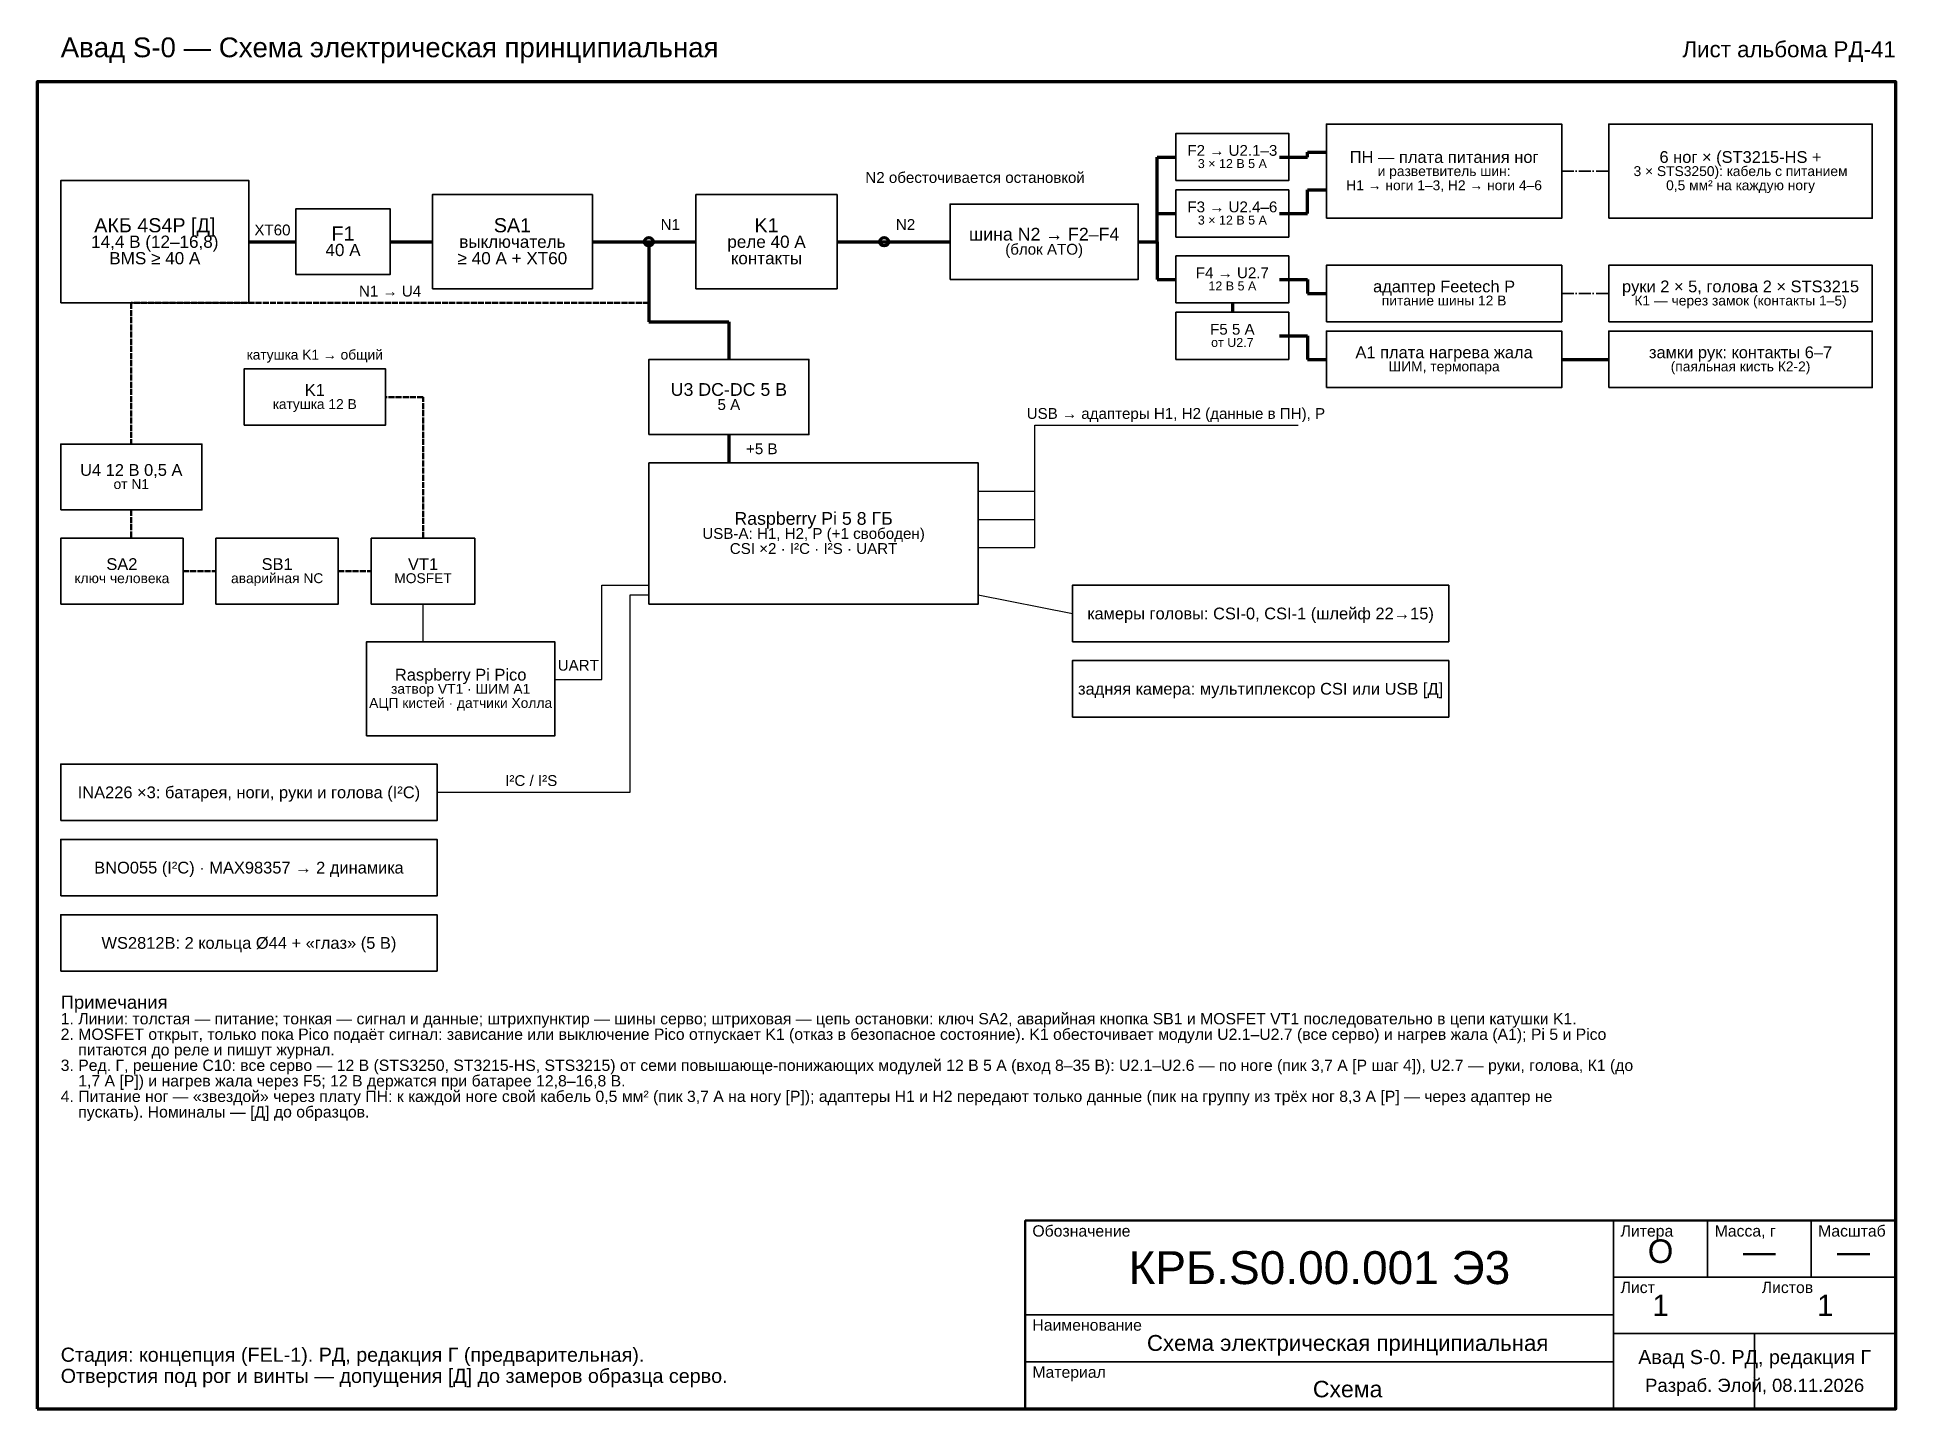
# Model space of a CAD drawing. Header units: millimetres. Extents: x 20 to 415, y 5 to 296.
import ezdxf
from ezdxf.enums import TextEntityAlignment as Align

# ---------------------------------------------------------------- set-up
doc = ezdxf.new("R2010")
doc.units = ezdxf.units.MM
doc.linetypes.add('DASHDOT', pattern=[3.556, 2.54, -0.508, 0, -0.508])
doc.linetypes.add('DASHED', pattern=[1.524, 1.27, -0.254])
for name, color, linetype, lineweight in [('БЕЗОПАСНОСТЬ', 7, 'DASHED', 50), ('КОНТУР', 7, 'Continuous', 50), ('ПИТАНИЕ', 7, 'Continuous', 70), ('РАМКА', 7, 'Continuous', 70), ('СИГНАЛ', 7, 'Continuous', 25), ('ТАБЛИЦА', 7, 'Continuous', 35), ('ТЕКСТ', 7, 'Continuous', 25), ('ШИНА', 7, 'DASHDOT', 35)]:
    doc.layers.add(name, color=color, linetype=linetype, lineweight=lineweight)
doc.styles.add('GOST', font='arial.ttf')

msp = doc.modelspace()

# ---------------------------------------------------------------- linework, layer by layer
at = {"layer": 'БЕЗОПАСНОСТЬ'}
for p, q in [((150, 240), (40, 240)), ((40, 240), (40, 210)), ((102, 220), (94, 220)), ((102, 190), (102, 220)), ((40, 196), (40, 190)), ((51, 183), (58, 183)), ((84, 183), (91, 183))]:
    msp.add_line(p, q, dxfattribs=at)
at = {"layer": 'КОНТУР', "lineweight": 35}
for points in [[(294, 258), (344, 258), (344, 278), (294, 278), (294, 258)], [(354, 258), (410, 258), (410, 278), (354, 278), (354, 258)], [(262, 266), (286, 266), (286, 276), (262, 276), (262, 266)], [(25, 240), (65, 240), (65, 266), (25, 266), (25, 240)], [(104, 243), (138, 243), (138, 263), (104, 263), (104, 243)], [(160, 243), (190, 243), (190, 263), (160, 263), (160, 243)], [(214, 245), (254, 245), (254, 261), (214, 261), (214, 245)], [(262, 254), (286, 254), (286, 264), (262, 264), (262, 254)], [(75, 246), (95, 246), (95, 260), (75, 260), (75, 246)], [(262, 240), (286, 240), (286, 250), (262, 250), (262, 240)], [(294, 236), (344, 236), (344, 248), (294, 248), (294, 236)], [(354, 236), (410, 236), (410, 248), (354, 248), (354, 236)], [(262, 228), (286, 228), (286, 238), (262, 238), (262, 228)], [(294, 222), (344, 222), (344, 234), (294, 234), (294, 222)], [(354, 222), (410, 222), (410, 234), (354, 234), (354, 222)], [(64, 214), (94, 214), (94, 226), (64, 226), (64, 214)], [(150, 212), (184, 212), (184, 228), (150, 228), (150, 212)], [(25, 196), (55, 196), (55, 210), (25, 210), (25, 196)], [(150, 176), (220, 176), (220, 206), (150, 206), (150, 176)], [(25, 176), (51, 176), (51, 190), (25, 190), (25, 176)], [(58, 176), (84, 176), (84, 190), (58, 190), (58, 176)], [(91, 176), (113, 176), (113, 190), (91, 190), (91, 176)], [(240, 168), (320, 168), (320, 180), (240, 180), (240, 168)], [(90, 148), (130, 148), (130, 168), (90, 168), (90, 148)], [(240, 152), (320, 152), (320, 164), (240, 164), (240, 152)], [(25, 130), (105, 130), (105, 142), (25, 142), (25, 130)], [(25, 114), (105, 114), (105, 126), (25, 126), (25, 114)], [(25, 98), (105, 98), (105, 110), (25, 110), (25, 98)]]:
    msp.add_lwpolyline(points, dxfattribs=at)
at = {"layer": 'ПИТАНИЕ'}
for p, q in [((258, 253), (258, 271)), ((258, 271), (262, 271)), ((284, 271), (290, 271)), ((290, 271), (290, 272)), ((290, 272), (294, 272)), ((290, 259), (290, 264)), ((290, 264), (294, 264)), ((258, 253), (258, 259)), ((258, 259), (262, 259)), ((284, 259), (290, 259)), ((65, 253), (75, 253)), ((95, 253), (104, 253)), ((138, 253), (150, 253)), ((150, 253), (160, 253)), ((150, 253), (150, 236)), ((190, 253), (200, 253)), ((200, 253), (214, 253)), ((254, 253), (258, 253)), ((258, 253), (258, 245)), ((258, 245), (262, 245)), ((284, 245), (290, 245)), ((290, 245), (290, 242)), ((290, 242), (294, 242)), ((274, 240), (274, 238)), ((150, 236), (167, 236)), ((167, 236), (167, 228)), ((284, 233), (290, 233)), ((290, 233), (290, 228)), ((290, 228), (294, 228)), ((344, 228), (354, 228)), ((167, 212), (167, 206))]:
    msp.add_line(p, q, dxfattribs=at)
at = {"layer": 'ПИТАНИЕ', "lineweight": 70}
for centre in [(150, 253), (200, 253)]:
    msp.add_circle(centre, 0.9, dxfattribs=at)
at = {"layer": 'РАМКА', "lineweight": 70}
msp.add_lwpolyline([(20, 5), (415, 5), (415, 287), (20, 287), (20, 5)], dxfattribs=at)
at = {"layer": 'СИГНАЛ'}
for p, q in [((232, 188), (232, 214)), ((232, 214), (288, 214)), ((220, 200), (232, 200)), ((220, 194), (232, 194)), ((220, 188), (232, 188)), ((140, 160), (140, 180)), ((140, 180), (150, 180)), ((146, 136), (146, 178)), ((146, 178), (150, 178)), ((220, 178), (240, 174)), ((102, 168), (102, 176)), ((130, 160), (140, 160)), ((105, 136), (146, 136))]:
    msp.add_line(p, q, dxfattribs=at)
at = {"layer": 'ТАБЛИЦА'}
for p, q in [((355, 5), (355, 45)), ((375, 33), (375, 45)), ((397, 33), (397, 45)), ((355, 33), (415, 33)), ((230, 25), (355, 25)), ((355, 21), (415, 21)), ((385, 5), (385, 21)), ((230, 15), (355, 15))]:
    msp.add_line(p, q, dxfattribs=at)
at = {"layer": 'ТАБЛИЦА', "lineweight": 50}
msp.add_lwpolyline([(230, 5), (415, 5), (415, 45), (230, 45), (230, 5)], dxfattribs=at)
at = {"layer": 'ШИНА'}
for p, q in [((344, 268), (354, 268)), ((344, 242), (354, 242))]:
    msp.add_line(p, q, dxfattribs=at)

# ---------------------------------------------------------------- texts
at = {"layer": 'ТЕКСТ', "style": 'GOST'}
for s, height, p in [('Авад S-0 — Схема электрическая принципиальная', 4.2, (25, 292.2)), ('N2 обесточивается остановкой', 2.3, (196, 265.5)), ('N1', 2.3, (152.5, 255.5)), ('N2', 2.3, (202.5, 255.5)), ('Примечания', 2.8, (25, 90)), ('1. Линии: толстая — питание; тонкая — сигнал и данные; штрихпунктир — шины серво; штриховая — цепь остановки: ключ SA2, аварийная кнопка SB1 и MOSFET VT1 последовательно в цепи катушки K1.', 2.4, (25, 86.7)), ('2. MOSFET открыт, только пока Pico подаёт сигнал: зависание или выключение Pico отпускает K1 (отказ в безопасное состояние). K1 обесточивает модули U2.1–U2.7 (все серво) и нагрев жала (A1); Pi 5 и Pico', 2.4, (25, 83.4)), ('3. Ред. Г, решение С10: все серво — 12 В (STS3250, ST3215-HS, STS3215) от семи повышающе-понижающих модулей 12 В 5 А (вход 8–35 В): U2.1–U2.6 — по ноге (пик 3,7 А [Р шаг 4]), U2.7 — руки, голова, К1 (до', 2.4, (25, 76.8)), ('    питаются до реле и пишут журнал.', 2.4, (25, 80.1)), ('    1,7 А [Р]) и нагрев жала через F5; 12 В держатся при батарее 12,8–16,8 В.', 2.4, (25, 73.5)), ('4. Питание ног — «звездой» через плату ПН: к каждой ноге свой кабель 0,5 мм² (пик 3,7 А на ногу [Р]); адаптеры Н1 и Н2 передают только данные (пик на группу из трёх ног 8,3 А [Р] — через адаптер не', 2.4, (25, 70.2)), ('    пускать). Номиналы — [Д] до образцов.', 2.4, (25, 66.9)), ('Обозначение', 2.4, (231.5, 41.6)), ('Литера', 2.4, (356.5, 41.6)), ('Масса, г', 2.4, (376.5, 41.6)), ('Масштаб', 2.4, (398.5, 41.6)), ('Лист', 2.4, (356.5, 29.6)), ('Листов', 2.4, (386.5, 29.6)), ('Наименование', 2.4, (231.5, 21.6)), ('Стадия: концепция (FEL-1). РД, редакция Г (предварительная).', 3, (25, 15)), ('Отверстия под рог и винты — допущения [Д] до замеров образца серво.', 3, (25, 10.5)), ('Материал', 2.4, (231.5, 11.6))]:
    msp.add_text(s, height=height, dxfattribs=at).set_placement(p)
msp.add_text('Лист альбома РД-41', height=3.4, dxfattribs=at).set_placement((415, 292.2), align=Align.RIGHT)
for s, height, p in [('F2 → U2.1–3', 2.3, (274, 272.4)), ('3 × 12 В 5 А', 1.9, (274, 269.6)), ('ПН — плата питания ног', 2.5, (319, 271)), ('3 × STS3250): кабель с питанием', 2.1, (382, 268)), ('6 ног × (ST3215-HS +', 2.5, (382, 271)), ('Н1 → ноги 1–3, Н2 → ноги 4–6', 2.1, (319, 265)), ('и разветвитель шин:', 2.1, (319, 268)), ('0,5 мм² на каждую ногу', 2.1, (382, 265)), ('F3 → U2.4–6', 2.3, (274, 260.4)), ('АКБ 4S4P [Д]', 3, (45, 256.5)), ('SA1', 3, (121, 256.5)), ('K1', 3, (175, 256.5)), ('3 × 12 В 5 А', 1.9, (274, 257.6)), ('14,4 В (12–16,8)', 2.6, (45, 253)), ('XT60', 2.3, (70, 255.5)), ('F1', 3, (85, 254.75)), ('выключатель', 2.6, (121, 253)), ('реле 40 А', 2.6, (175, 253)), ('шина N2 → F2–F4', 2.7, (234, 254.6)), ('BMS ≥ 40 А', 2.6, (45, 249.5)), ('40 А', 2.6, (85, 251.25)), ('≥ 40 А + XT60', 2.6, (121, 249.5)), ('контакты', 2.6, (175, 249.5)), ('(блок ATO)', 2.3, (234, 251.4)), ('F4 → U2.7', 2.3, (274, 246.4)), ('N1 → U4', 2.3, (95, 242.5)), ('12 В 5 А', 1.9, (274, 243.6)), ('адаптер Feetech Р', 2.5, (319, 243.5)), ('питание шины 12 В', 2.1, (319, 240.5)), ('руки 2 × 5, голова 2 × STS3215', 2.5, (382, 243.5)), ('К1 — через замок (контакты 1–5)', 2.1, (382, 240.5)), ('F5 5 А', 2.3, (274, 234.4)), ('катушка K1 → общий', 2.1, (79, 229)), ('от U2.7', 1.9, (274, 231.6)), ('A1 плата нагрева жала', 2.5, (319, 229.5)), ('замки рук: контакты 6–7', 2.5, (382, 229.5)), ('ШИМ, термопара', 2.1, (319, 226.5)), ('(паяльная кисть К2-2)', 2.1, (382, 226.5)), ('K1', 2.5, (79, 221.5)), ('U3 DC-DC 5 В', 2.7, (167, 221.6)), ('катушка 12 В', 2.1, (79, 218.5)), ('5 А', 2.3, (167, 218.4)), ('USB → адаптеры Н1, Н2 (данные в ПН), Р', 2.3, (262, 216.5)), ('+5 В', 2.3, (174, 209)), ('U4 12 В 0,5 А', 2.5, (40, 204.5)), ('от N1', 2.1, (40, 201.5)), ('Raspberry Pi 5 8 ГБ', 2.7, (185, 194.2)), ('USB-A: Н1, Н2, Р (+1 свободен)', 2.3, (185, 191)), ('SA2', 2.5, (38, 184.5)), ('SB1', 2.5, (71, 184.5)), ('VT1', 2.5, (102, 184.5)), ('CSI ×2 · I²C · I²S · UART', 2.3, (185, 187.8)), ('ключ человека', 2.1, (38, 181.5)), ('аварийная NC', 2.1, (71, 181.5)), ('MOSFET', 2.1, (102, 181.5)), ('камеры головы: CSI-0, CSI-1 (шлейф 22→15)', 2.5, (280, 174)), ('Raspberry Pi Pico', 2.5, (110, 161)), ('UART', 2.3, (135, 163)), ('затвор VT1 · ШИМ A1', 2.1, (110, 158)), ('задняя камера: мультиплексор CSI или USB [Д]', 2.5, (280, 158)), ('АЦП кистей · датчики Холла', 2.1, (110, 155)), ('I²C / I²S', 2.3, (125, 138.5)), ('INA226 ×3: батарея, ноги, руки и голова (I²C)', 2.5, (65, 136)), ('BNO055 (I²C) · MAX98357 → 2 динамика', 2.5, (65, 120)), ('WS2812B: 2 кольца Ø44 + «глаз» (5 В)', 2.5, (65, 104)), ('О', 5, (365, 38.5)), ('КРБ.S0.00.001 Э3', 7, (292.5, 35)), ('—', 5, (386, 38.5)), ('—', 5, (406, 38.5)), ('1', 4.5, (365, 27)), ('1', 4.5, (400, 27)), ('Схема электрическая принципиальная', 3.3737, (298.5, 19)), ('Авад S-0. РД, редакция Г', 3, (385, 16)), ('Схема', 3.5, (298.5, 9.2)), ('Разраб. Элой, 08.11.2026', 2.8, (385, 10))]:
    msp.add_text(s, height=height, dxfattribs=at).set_placement(p, align=Align.MIDDLE_CENTER)

doc.saveas('drawing.dxf')
